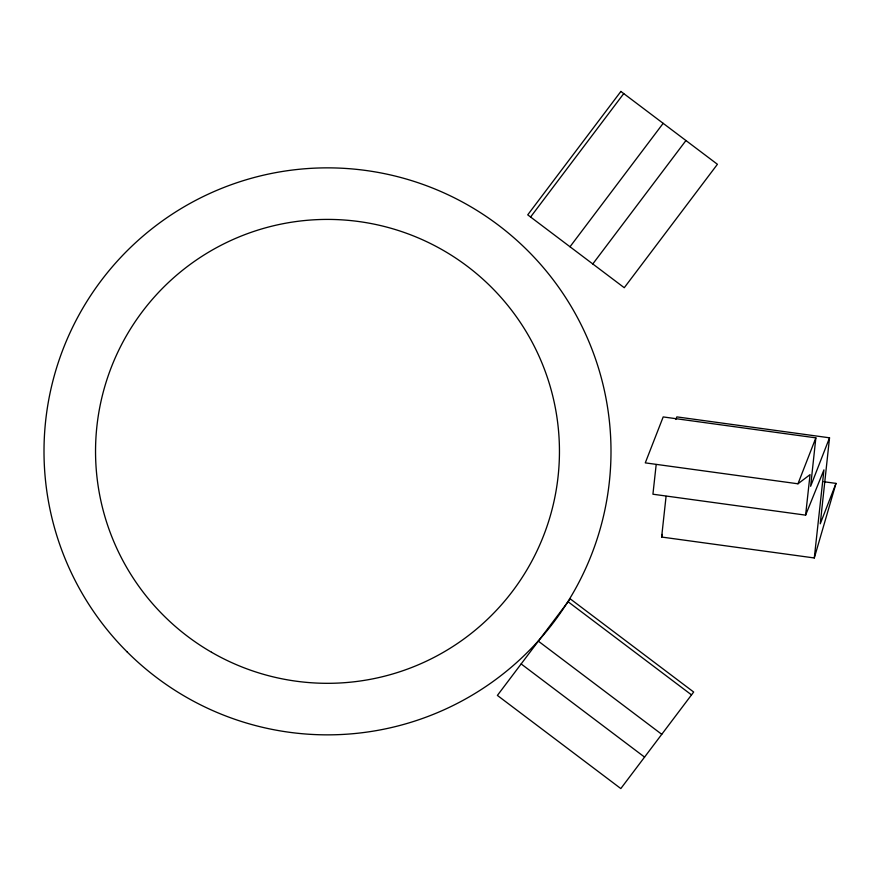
<?xml version="1.0" encoding="UTF-8"?>
<svg xmlns="http://www.w3.org/2000/svg" width="880" height="880" viewBox="0 0 880 880"><rect width="100%" height="100%" fill="white"/><g stroke="black" fill="none" stroke-linecap="round" stroke-linejoin="round"><path stroke-width="1.32" d="M656.183 464.53L652.927 494.219L805.607 515.141L810.04 474.65L797.962 483.791L645.282 462.869L663.19 416.933L815.859 437.855L810.634 486.299L829.532 437.811L676.852 416.889L675.862 419.441M829.532 437.811L820.259 523.809L836 483.395L823.845 481.734M836 483.395L814.297 557.964L661.628 537.042L666.072 496.386M814.297 557.964L823.944 469.865L805.607 515.141M661.628 537.042L662.387 534.424M797.962 483.791L815.859 437.855M530.585 217.019L623.744 93.588M570.009 246.763L663.157 123.343M592.79 263.956L685.938 140.536M568.084 601.744L691.515 694.892M538.34 641.157L661.76 734.316M521.147 663.938L644.567 757.097M620.884 91.432L527.725 214.852L624.261 287.716L717.42 164.285L620.884 91.432M570.251 598.873L497.387 695.42L620.818 788.568L693.671 692.032L570.251 598.873M127.039 651.827A283.503 283.503 0 0 0 601.337 524.733A283.503 283.503 0 0 0 254.122 177.518A283.503 283.503 0 0 0 127.039 651.827M211.519 652.245A231.957 231.957 0 0 0 559.449 451.363A231.957 231.957 0 0 0 211.519 250.481A231.957 231.957 0 0 0 211.519 652.245"/></g></svg>
